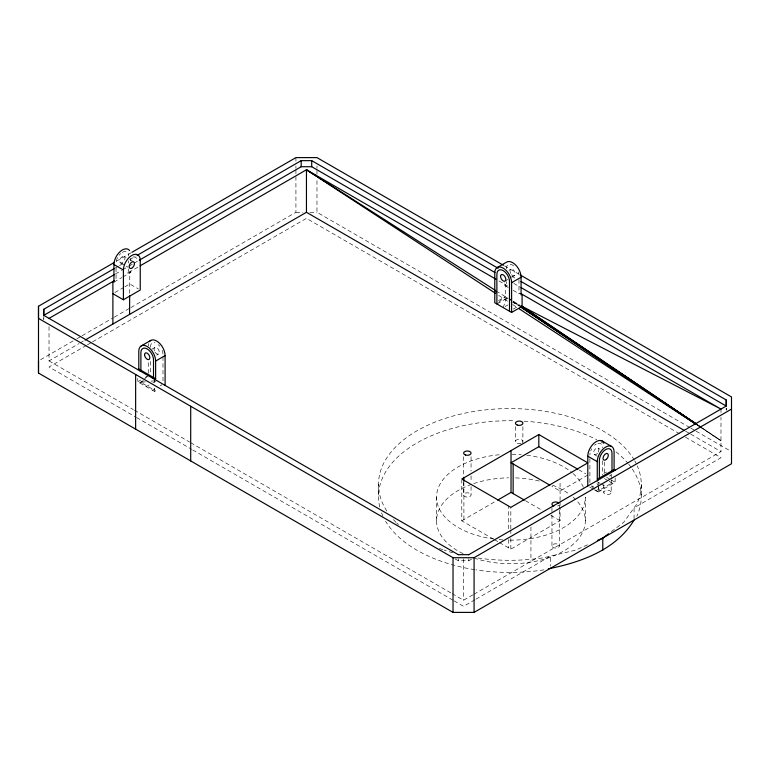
<?xml version="1.0" encoding="UTF-8"?>
<svg xmlns="http://www.w3.org/2000/svg" width="770" height="770" viewBox="0 0 770 770"><rect width="100%" height="100%" fill="white"/><g stroke="black" fill="none" stroke-linecap="round" stroke-linejoin="round"><path stroke-width="0.58" stroke-dasharray="3.85 2.89" d="M148.263 373.257L148.263 361.351M130.881 307.577L295.921 212.289L295.921 169.496M295.921 168.312L295.921 165.935M295.921 161.18L295.921 157.609M689.843 427.562L316.971 212.289L316.971 179.006M316.971 174.251L316.971 169.496M316.971 168.312L316.971 165.935M436.523 520.761L436.523 497.189M493.416 539.087L461.788 520.828L461.788 480.22M463.896 519.606L463.896 482.588M508.287 287.508L504.244 285.169L504.244 282.821M508.72 528.807L508.72 506.121M510.828 528.836L510.828 507.334M499.538 542.619L510.828 549.135L560.069 520.703L560.069 507.661M560.069 500.538L560.069 481.115M585.335 520.761L585.335 497.189A74.401 42.956 0 0 1 507.517 540.107M615.153 477.872L615.153 482.27L598.309 492.02L598.309 487.622M598.309 486.515L598.309 482.116M604.623 472.626L604.623 459.546M726.235 408.081L726.235 410.102L726.235 406.05M129.707 293.341L129.784 271.82L138.09 267.017M503.185 307.654L506.342 298.539L507.363 297.952L498.2 292.186M147.445 376.386L139.842 382.969L137.734 381.718L137.734 378.417M611.332 531.647L623.671 522.368L636.8 504.071A131.391 75.864 0 0 0 637.3 465.917M143.73 380.707L140.891 382.363L138.792 381.111M116.347 261.29L130.881 252.897M115.385 267.922L118.493 266.122M119.533 265.525L123.691 263.128M129.918 259.529L136.146 255.938M115.385 273.995L121.612 270.405M122.651 269.798L127.839 266.805M128.879 266.208L133.027 263.812M134.067 263.205L138.215 260.809M113.941 282.118L121.872 277.537M122.844 276.979L130.775 272.397L130.775 270.058M40.579 359.715L75.864 339.339M76.904 338.733L81.062 336.336M82.092 335.739L113.238 317.76M114.278 317.163L129.841 308.173M49.02 326.653L49.02 360.909L78.896 343.661M79.926 343.064L84.045 340.686M86.394 345.412L49.02 366.982L135.472 416.897M87.424 344.816L91.582 342.419M92.621 341.813L306.45 218.362L679.313 433.635M151.979 349.195L154.818 347.549M156.647 355.086L158.533 353.998M137.734 381.718L140.679 380.014M145.415 377.281L147.311 376.193M146.156 386.617L149.101 384.913M152.893 382.728L156.676 380.544M139.842 382.969L152.47 390.255L156.358 388.013M160.15 385.828L162.047 384.731M152.47 390.255L154.568 391.401L157.446 389.745M508.903 270.289L510.799 269.192M505.053 281.108L507.892 279.462M511.675 277.277L514.524 275.641M504.244 285.169L505.264 284.582L505.264 296.7L508.258 298.702M498.556 300.57L505.264 296.7M513.147 290.309L518.97 293.678L519.991 293.091M505.082 306.556L507.921 304.92M513.715 301.58L512.656 302.186L518.97 305.825L519.991 305.238L513.715 301.58L519.692 305.584M513.292 309.107L518.027 306.373M461.788 520.828L496.688 500.673M587.847 475.023L560.069 491.058L551.907 486.342M455.166 558.943L458.294 560.753L468.815 560.753L471.933 558.953M595.624 489.932L597.26 491.414L611.996 482.944M452.096 593.622L463.55 600.234L472.886 594.854M473.916 594.257L720.98 451.615L720.98 417.282M474.936 599.743L463.55 606.317L454.175 600.898M475.966 599.147L550.463 556.142L550.463 566.075M114.874 292.552L123.816 287.403M124.817 286.835L129.784 283.966L138.35 288.914M506.342 298.539L496.881 303.967L504.244 297.287L508.152 299.578M587.549 544.823L575.575 550.136L543.889 557.711A131.391 75.864 0 0 1 475.87 557.711M145.405 381.843L140.891 382.363L153.519 389.649M151.035 381.189L155.55 380.669M295.921 212.289L302.937 212.289M309.954 212.289L316.971 212.289M504.446 265.852L519.028 274.274M511.684 276.103L514.803 277.912M513.763 283.379L520.019 286.989M499.018 280.983L507.363 285.805L506.342 286.392L506.342 281.695M690.882 428.159L695.05 430.565M696.09 431.171L731.5 451.615M685.569 431.171L689.728 433.577M690.777 434.174L720.98 451.615M685.569 437.244L720.98 457.688L634.076 507.863L634.076 520.01M598.069 448.14L599.965 449.228M594.344 454.579L597.193 456.215M606.539 477.294L610.369 479.508M611.322 480.057L615.153 482.27M604.412 478.574L608.204 480.759M609.147 481.308L613.045 483.55M578.655 469.71L585.806 473.839M599.994 483.31L596.211 481.125L597.607 485.177M600.947 483.858L606.731 487.198M597.472 489.133L600.417 490.846M589.685 487.044L593.468 489.229M594.421 489.778L598.309 492.02M133.624 256.458L140.246 260.289M124.22 256.42A3.725 2.146 -60 0 1 123.046 262.185A3.725 2.146 -60 0 1 119.822 260.318A3.725 2.146 -60 0 1 124.22 256.42L126.116 257.517M129.899 259.702L133.691 261.887M120.505 262.859L125.241 265.592M126.184 266.141L128.08 267.238M130.775 272.397L129.784 271.82L127.627 273.003L128.677 273.61L128.677 268.913M525.381 500.673L541.705 510.096M550.887 515.399L560.069 520.703M494.436 539.674L498.517 542.032M49.02 360.909L133.383 409.621M134.432 410.217L189.632 442.086M190.671 442.692L451.056 593.025M136.511 417.494L191.711 449.362M192.75 449.969L453.135 600.302M591.793 485.832L593.68 486.938M498.623 295.362L508.681 301.936M512.704 304.564L516.728 307.192M696.831 424.896L698.842 426.214M699.853 426.869L720.98 440.681L697.014 424.684L720.98 440.681L701.047 427.302M513.253 302.033L519.24 306.036M513.349 301.956L519.346 305.95M702.086 427.918L697.11 424.568L700.055 426.638M697.1 424.588L702.076 427.937M591.533 486.217L594.806 489.191M597.963 486.188L599.368 490.24M720.98 409.091L720.98 412.605M641.275 484.436L641.275 496.583M611.216 474.214L611.216 478.767M611.216 479.912L611.216 492.434A3.725 2.146 0 0 1 605.634 494.301A3.725 2.146 0 0 1 605.634 490.577A3.725 2.146 0 0 1 611.216 492.434M603.776 484.465L603.776 492.434M602.525 460.807L602.525 475.1M589.897 458.574L589.897 483.541M560.069 501.732L560.069 506.468M559.395 508.912L559.395 504.129A3.725 2.146 0 0 1 559.27 504.687M559.395 510.106L559.395 545.93A3.725 2.146 0 0 1 553.813 547.788A3.725 2.146 0 0 1 553.813 544.072A3.725 2.146 0 0 1 559.395 545.93M551.955 507.719L551.955 513.686M551.955 514.88L551.955 545.93M530.934 526.998L530.934 561.34M522.888 426.628L522.888 441.441M518.97 279.587L518.97 293.678M515.438 426.628L515.438 441.441M510.828 530.029L510.828 533.61M510.828 538.384L510.828 549.135M508.72 539.558L508.72 547.922M471.057 456.716L471.057 471.048M471.057 475.822L471.057 481.789M471.057 486.573L471.057 494.927A3.725 2.146 0 0 1 465.484 496.794A3.725 2.146 0 0 1 465.484 493.07A3.725 2.146 0 0 1 471.057 494.927M468.815 558.722L468.815 560.753M463.617 456.716L463.617 477.015M463.617 481.789L463.617 494.927M463.55 558.895L463.55 600.234M458.294 558.722L458.294 560.753M378.484 484.436L378.484 496.583M162.99 356.799L162.99 381.805M154.568 379.321L154.568 382.623M154.568 388.109L154.568 391.401M150.362 361.4L150.362 374.48M130.775 258.335L130.775 260.674M128.677 260.693L128.677 263.042M116.049 267.979L116.049 280.906M597.52 453.232A3.725 2.146 -60 0 1 593.583 453.135A3.725 2.146 -60 0 1 597.106 447.986A3.725 2.146 -60 0 1 598.069 452.433M154.395 350.976A3.725 2.146 60 0 1 156.445 347.617A3.725 2.146 60 0 1 159.149 353.238A3.725 2.146 60 0 1 154.818 351.842M148.263 345.874A11.906 6.872 60 0 1 148.543 343.526M122.363 252.348A8.932 5.159 -60 0 1 128.677 255.996M116.26 261.271A8.932 5.159 -60 0 1 120.726 253.542M506.342 268.769A8.932 5.159 60 0 1 514.293 266.314M518.123 271.925A8.932 5.159 60 0 1 518.759 274.053M150.362 347.126A8.932 5.159 60 0 1 155.04 342.785M158.312 344.671A8.932 5.159 60 0 1 159.833 346.279M162.143 350.283A8.932 5.159 60 0 1 162.99 354.421M597.838 443.376A8.932 5.159 -60 0 1 602.525 447.717M589.897 455.003A8.932 5.159 -60 0 1 590.109 452.991M590.744 450.874A8.932 5.159 -60 0 1 591.745 448.775M594.575 445.262A8.932 5.159 -60 0 1 596.211 444.069M521.021 443.299A3.725 2.146 0 0 1 515.457 441.624A3.725 2.146 0 0 1 520.433 439.42A3.725 2.146 0 0 1 521.791 442.962M611.091 474.772A3.725 2.146 0 0 1 609.359 476.072M603.901 473.656A3.725 2.146 0 0 1 604.277 473.136M604.864 472.693A3.725 2.146 0 0 1 606.529 472.135M558.895 505.207A3.725 2.146 0 0 1 557.538 505.996M452.837 552.773A131.391 75.864 0 0 1 444.175 550.136M443 549.732A131.391 75.864 0 0 1 438.342 548.067M398.485 524.668A131.391 75.864 0 0 1 396.868 523.138M396.088 522.368A131.391 75.864 0 0 1 392.652 518.711M386.819 511.02A131.391 75.864 0 0 1 465.532 413.028A131.391 75.864 0 0 1 634.162 459.825M634.74 460.816A131.391 75.864 0 0 1 636.318 463.8M632.285 469.017A131.391 75.864 0 0 1 636.8 516.218M543.889 569.858A131.391 75.864 0 0 1 475.87 569.858M474.695 569.675A131.391 75.864 0 0 1 385.587 521.194M382.959 516.218A131.391 75.864 0 0 1 381.535 512.839M379.745 507.064A131.391 75.864 0 0 1 513.407 420.747M524.072 421.171A131.391 75.864 0 0 1 596.798 439.699M600.841 441.845A131.391 75.864 0 0 1 604.951 444.223M616 451.855A131.391 75.864 0 0 1 627.906 463.251M628.695 464.195A131.391 75.864 0 0 1 631.612 468.044M502.935 539.895A74.401 42.956 0 0 1 498.373 539.529M493.878 539.01A74.401 42.956 0 0 1 436.58 495.534A74.401 42.956 0 0 1 499.509 454.743M512.06 454.242A74.401 42.956 0 0 1 521.213 454.647M526.863 455.234A74.401 42.956 0 0 1 572.168 472.799M573.015 473.521A74.401 42.956 0 0 1 584.084 489.354M573.015 497.093A74.401 42.956 0 0 1 565.507 549.953A74.401 42.956 0 0 1 474.772 558.308M463.088 553.659A74.401 42.956 0 0 1 471.519 484.33M473.723 483.56A74.401 42.956 0 0 1 508.652 477.824M515.486 477.891A74.401 42.956 0 0 1 539.404 481.077M552.514 485.148A74.401 42.956 0 0 1 569.492 494.273M510.799 273.494A3.725 2.146 60 0 1 511.761 269.038A3.725 2.146 60 0 1 515.284 274.197A3.725 2.146 60 0 1 511.347 274.284M43.765 316.364L43.765 319.396L43.765 316.364"/><path stroke-width="1.16" d="M520.068 274.871L731.5 396.945L731.5 463.761L474.079 612.391L453.03 612.391L38.5 373.055L38.5 360.909M114.278 262.483L38.5 306.239L38.5 318.385L453.03 557.711L474.079 557.711L731.5 409.091M114.345 268.518L43.765 309.271L43.765 315.344L458.352 554.708M112.892 324.035L112.892 281.512L113.941 282.118L113.941 264.534A11.906 6.872 -60 0 1 120.187 251.549A11.906 6.872 -60 0 1 129.649 250.606M123.412 299.771L123.412 270A11.906 6.872 -60 0 1 131.834 255.428A11.906 6.872 -60 0 1 140.246 260.289L140.246 290.011L123.412 299.771L112.892 293.697M155.627 378.715L138.792 368.994L138.792 351.341A11.906 6.872 60 0 1 147.205 346.481A11.906 6.872 60 0 1 155.627 361.063L155.627 378.715L154.568 379.321M165.098 385.327L165.098 355.596A11.906 6.872 60 0 0 158.851 342.602A11.906 6.872 60 0 0 149.39 341.668M494.773 290.637L494.773 272.984A11.906 6.872 60 0 1 503.185 268.124A11.906 6.872 60 0 1 511.607 282.706L511.607 312.437L494.773 302.754L494.773 290.637L496.881 291.859M524.36 500.086L511.03 492.396L511.03 450.594M513.138 493.609L513.138 463.964M497.237 267.536L506.708 262.07A11.906 6.872 60 0 1 515.881 265.255A11.906 6.872 60 0 1 521.078 277.239L521.078 294.891L522.099 294.304L522.099 306.383L696.119 423.895L520.982 305.911M587.789 485.947L587.789 456.177A11.906 6.872 -60 0 1 594.026 443.193A11.906 6.872 -60 0 1 603.497 442.25M597.26 479.306L614.094 469.584L614.094 451.932A11.906 6.872 -60 0 0 605.682 447.072A11.906 6.872 -60 0 0 597.26 461.654L597.26 479.306L598.309 479.912M521.059 281.512L726.235 399.976L726.235 406.05L468.738 554.718M129.553 314.42L129.687 295.68M634.076 520.01C616.231 549.838 580.744 562.447 548.269 568.809M597.347 540.492L602.785 538.076L608.483 533.793M131.92 252.3L295.921 157.609L316.971 157.609L503.407 265.246M137.185 255.342L301.186 160.651L311.706 160.651L498.142 268.287M114.345 274.592L43.765 315.344L43.765 309.271M139.255 260.212L301.186 166.724L311.706 166.724L495.014 272.561M49.02 318.385L114.297 280.704M140.169 265.814L306.45 169.766L495.89 279.173M85.075 340.09L306.45 212.289L684.52 430.565M141.256 345.894L150.727 340.427M137.734 369.6L138.792 368.994M155.627 361.063L165.098 355.596M139.842 370.822L140.891 370.216L140.891 352.593A8.932 5.159 60 0 1 147.205 348.945A8.932 5.159 60 0 1 153.519 359.888L153.519 377.502L152.47 378.108M511.607 282.706L521.078 277.239M511.607 312.437L522.099 306.383L720.98 409.091L520.693 293.495M538.817 434.559L461.788 479.027L510.828 507.334L587.847 462.866L538.817 434.559L538.817 446.706L577.635 469.123M538.817 446.706L511.03 462.751L549.867 485.167M497.709 500.086L511.03 492.396M458.294 554.679L468.815 554.679M521.059 287.595L726.235 406.05L726.235 399.976M509.499 299.145L511.607 300.358M602.159 441.008L611.63 446.475M614.094 469.584L615.153 470.191M587.789 456.177L597.26 461.654M613.045 471.404L611.996 470.797L611.996 453.183A8.932 5.159 -60 0 0 605.682 449.536A8.932 5.159 -60 0 0 599.368 460.47L599.368 478.083L600.417 478.699M113.941 264.534L123.412 270M306.45 212.289L306.45 169.766L495.168 290.261M306.45 169.766L495.601 293.389M518.739 308.51L695.82 424.241M520.241 306.701L696.013 424.02L520.684 306.258M520.337 306.624L696.022 424.01M602.785 538.076L602.785 550.223M509.499 311.292L509.499 281.531A8.932 5.159 60 0 0 503.185 270.597A8.932 5.159 60 0 0 496.881 274.236L496.881 303.967M474.079 557.711L474.079 612.391M463.896 477.814L463.896 481.394M453.03 557.711L453.03 612.391M311.706 160.651L311.706 166.724M301.186 160.651L301.186 166.724M190.7 406.252L190.7 460.932M135.635 374.461L135.635 429.14M38.5 306.239L38.5 373.055M553.813 505.996A3.725 2.146 0 0 1 553.043 502.618A3.725 2.146 0 0 1 558.895 503.06M606.356 459.363A3.725 2.146 -60 0 0 607.54 453.607A3.725 2.146 -60 0 0 603.141 457.505A3.725 2.146 -60 0 0 606.356 459.363M144.577 354.72A3.725 2.146 60 0 0 148.523 359.628A3.725 2.146 60 0 0 148.523 354.364A3.725 2.146 60 0 0 144.577 354.72M465.484 454.993A3.725 2.146 0 0 0 471.057 453.135A3.725 2.146 0 0 0 465.484 451.278A3.725 2.146 0 0 0 465.484 454.993M517.305 425.079A3.725 2.146 0 0 0 522.888 423.211A3.725 2.146 0 0 0 517.305 421.354A3.725 2.146 0 0 0 517.305 425.079M132.517 267.652A3.725 2.146 -60 0 0 133.691 261.887A3.725 2.146 -60 0 0 129.293 265.785A3.725 2.146 -60 0 0 132.517 267.652M500.558 276.363A3.725 2.146 60 0 0 504.504 281.271A3.725 2.146 60 0 0 504.504 276.016A3.725 2.146 60 0 0 500.558 276.363"/></g></svg>
